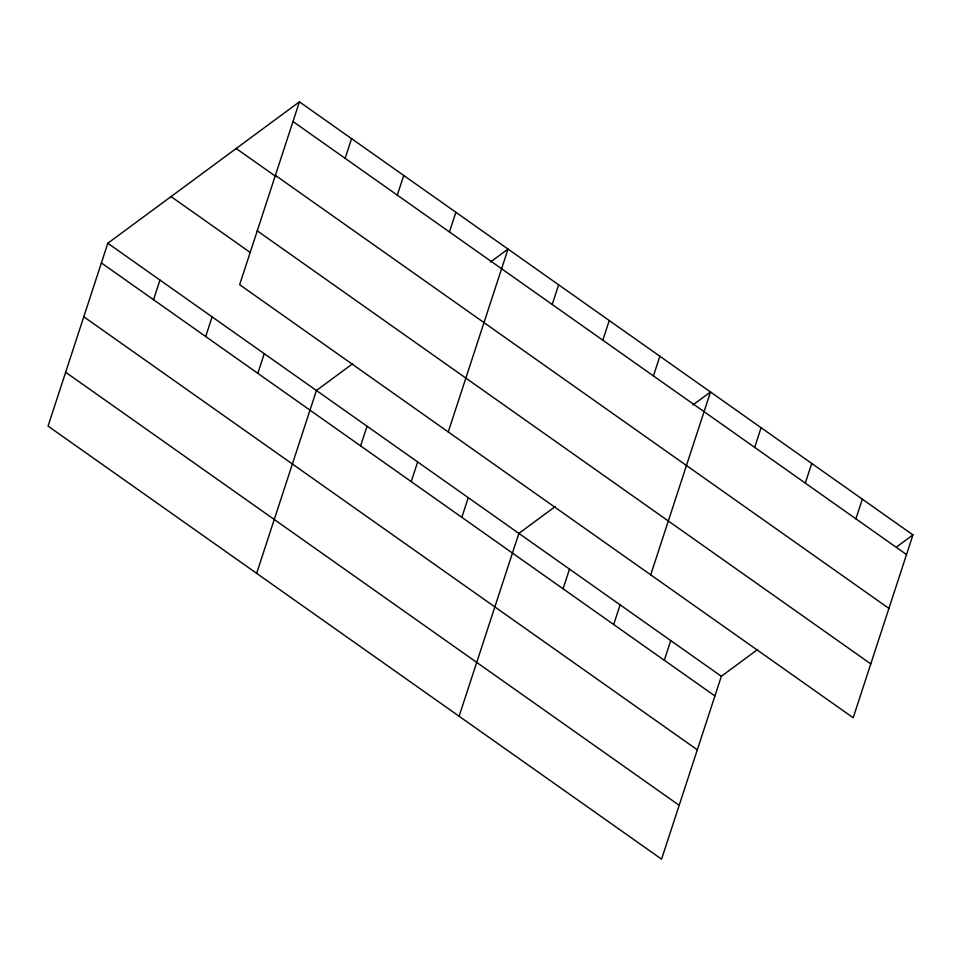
<?xml version="1.0" encoding="UTF-8"?>
<svg xmlns="http://www.w3.org/2000/svg" width="961" height="961" viewBox="0 0 961 961"><rect width="100%" height="100%" fill="white"/><g stroke="black" fill="none" stroke-linecap="round" stroke-linejoin="round"><path stroke-width="1.44" d="M299.424 101.842L239.649 284.708L853.188 717.747L912.95 534.893L299.424 101.842L107.812 243.253L48.05 426.107L661.576 859.158L721.351 676.292L757.64 649.504M153.544 299.724L159.97 280.059M205.69 336.53L212.117 316.866M257.836 373.349L264.263 353.672M345.143 158.325L351.57 138.66M256.647 573.345L316.421 390.49L352.711 363.702M397.289 195.131L403.716 175.467M360.603 445.88L367.03 426.216M449.448 231.937L455.874 212.273M411.224 481.605L417.651 461.941M448.258 431.945L508.021 249.079L490.458 262.041M461.833 517.33L468.271 497.666M552.203 304.481L558.641 284.804M459.118 716.245L518.88 533.391L555.182 506.603M602.823 340.206L609.25 320.53M563.074 588.781L569.501 569.116M653.444 375.931L659.871 356.267M613.683 624.506L620.109 604.841M650.717 574.846L710.491 391.992L692.917 404.953M664.303 660.231L670.73 640.567M754.673 447.382L761.1 427.717M805.294 483.107L811.721 463.442M855.903 518.832L862.329 499.167M896.553 546.989L912.95 534.893M292.997 121.518L906.523 554.557M275.387 175.37L888.925 608.409M236.19 148.511L276.215 176.764M257.26 230.856L870.786 663.895M171.046 196.585L249.872 252.226M107.812 243.253L721.351 676.292M101.386 262.918L714.912 695.968M83.787 316.77L697.314 749.82M65.648 372.255L679.187 805.306"/></g></svg>
